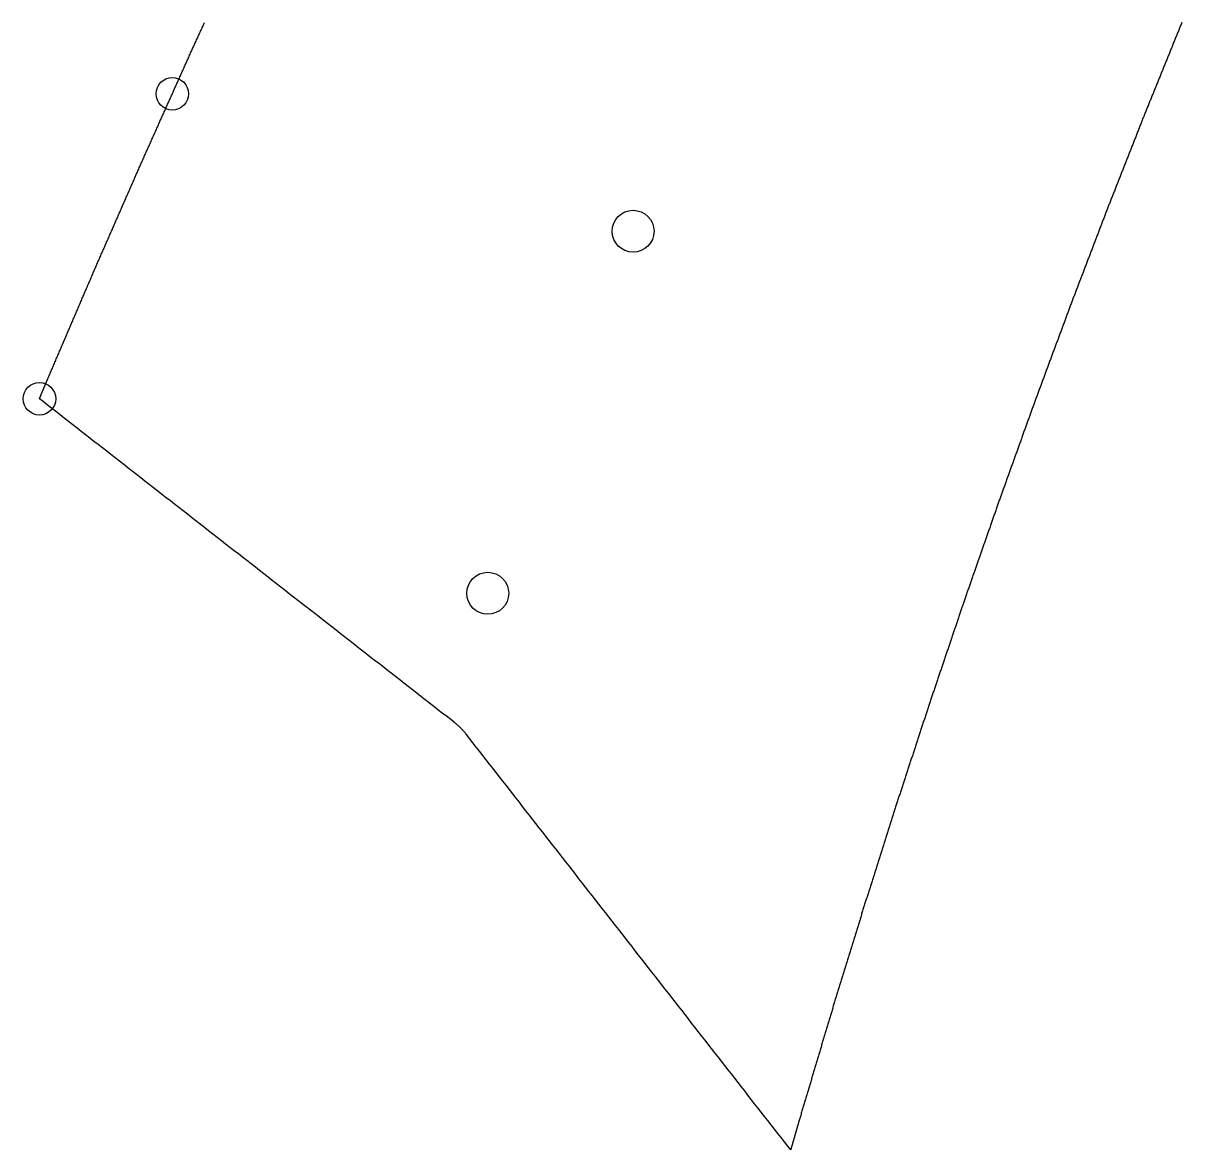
# Model space of a CAD drawing. Extents: x 1 to 322, y 1 to 270.
# Drawn here: x 47.36 to 65.17, y 1.14 to 18.47 of the extents above; entities that cross this region are included whole.
import ezdxf

# ---------------------------------------------------------------- set-up
doc = ezdxf.new("R2010")
doc.units = 0
doc.layers.get('0').update_dxf_attribs({"linetype": 'CONTINUOUS'})
doc.layers.add('DRILLING', color=3, linetype='CONTINUOUS')
doc.layers.add('RIB_INDICATION', color=1, linetype='CONTINUOUS')

msp = doc.modelspace()

# ---------------------------------------------------------------- linework, layer by layer
for points in [[(54.172, 7.52849, 0), (54.1657, 7.53652, 0), (54.1593, 7.54448, 0), (54.1528, 7.55238, 0), (54.1462, 7.56022, 0), (54.1395, 7.56799, 0), (54.1328, 7.5757, 0), (54.126, 7.58333, 0), (54.1191, 7.5909, 0), (54.1121, 7.59841, 0), (54.105, 7.60584, 0), (54.0979, 7.6132, 0), (54.0907, 7.62048, 0), (54.0834, 7.6277, 0), (54.076, 7.63483, 0), (54.0686, 7.6419, 0), (54.0611, 7.64888, 0), (54.0535, 7.65579, 0), (54.0458, 7.66261, 0), (54.0381, 7.66936, 0), (54.0304, 7.67603, 0), (54.0225, 7.68261, 0), (54.0146, 7.6891, 0), (54.0067, 7.69552, 0), (53.9967, 7.70333, 0), (53.9314, 7.75428, 0), (53.8661, 7.80523, 0), (53.8009, 7.85619, 0), (53.7356, 7.90714, 0), (53.6703, 7.95809, 0), (53.605, 8.00905, 0), (53.5397, 8.06, 0), (53.4744, 8.11095, 0), (53.4091, 8.16191, 0), (53.3438, 8.21286, 0), (53.2785, 8.26381, 0), (53.2132, 8.31477, 0), (53.1479, 8.36572, 0), (53.0826, 8.41667, 0), (53.0173, 8.46762, 0), (52.952, 8.51858, 0), (52.8868, 8.56953, 0), (52.8215, 8.62048, 0), (52.7562, 8.67144, 0), (52.6909, 8.72239, 0), (52.6256, 8.77334, 0), (52.5603, 8.8243, 0), (52.495, 8.87525, 0), (52.4297, 8.9262, 0), (52.3644, 8.97716, 0), (52.2991, 9.02811, 0), (52.2338, 9.07906, 0), (52.1685, 9.13002, 0), (52.1032, 9.18097, 0), (52.0379, 9.23192, 0), (51.9727, 9.28287, 0), (51.9074, 9.33383, 0), (51.8421, 9.38478, 0), (51.7768, 9.43573, 0), (51.7115, 9.48669, 0), (51.6462, 9.53764, 0), (51.5809, 9.58859, 0), (51.5156, 9.63955, 0), (51.4503, 9.6905, 0), (51.385, 9.74145, 0), (51.3197, 9.79241, 0), (51.2544, 9.84336, 0), (51.1891, 9.89431, 0), (51.1239, 9.94526, 0), (51.0586, 9.99622, 0), (50.9933, 10.0472, 0), (50.928, 10.0981, 0), (50.8627, 10.1491, 0), (50.7974, 10.2, 0), (50.7321, 10.251, 0), (50.6668, 10.3019, 0), (50.6015, 10.3529, 0), (50.5362, 10.4038, 0), (50.4709, 10.4548, 0), (50.4056, 10.5057, 0), (50.3403, 10.5567, 0), (50.275, 10.6077, 0), (50.2098, 10.6586, 0), (50.1445, 10.7096, 0), (50.0792, 10.7605, 0), (50.0139, 10.8115, 0), (49.9486, 10.8624, 0), (49.8833, 10.9134, 0), (49.818, 10.9643, 0), (49.7527, 11.0153, 0), (49.6874, 11.0662, 0), (49.6221, 11.1172, 0), (49.5568, 11.1681, 0), (49.4915, 11.2191, 0), (49.4262, 11.27, 0), (49.3609, 11.321, 0), (49.2957, 11.372, 0), (49.2304, 11.4229, 0), (49.1651, 11.4739, 0), (49.0998, 11.5248, 0), (49.0345, 11.5758, 0), (48.9692, 11.6267, 0), (48.9039, 11.6777, 0), (48.8386, 11.7286, 0), (48.7733, 11.7796, 0), (48.708, 11.8305, 0), (48.6427, 11.8815, 0), (48.5774, 11.9324, 0), (48.5121, 11.9834, 0), (48.4468, 12.0343, 0), (48.3816, 12.0853, 0), (48.3163, 12.1362, 0), (48.251, 12.1872, 0), (48.1857, 12.2382, 0), (48.1204, 12.2891, 0), (48.0551, 12.3401, 0), (47.9898, 12.391, 0), (47.9245, 12.442, 0), (47.8592, 12.4929, 0), (47.7939, 12.5439, 0), (47.7286, 12.5948, 0), (47.6633, 12.6458, 0), (47.6082, 12.6895, 0), (47.6096, 12.6927, 0), (47.6109, 12.696, 0), (47.6123, 12.6993, 0), (47.6137, 12.7025, 0), (47.6151, 12.7058, 0), (47.6164, 12.7091, 0), (47.6178, 12.7123, 0), (47.6192, 12.7156, 0), (47.6205, 12.7189, 0), (47.6219, 12.7221, 0), (47.6233, 12.7254, 0), (47.6246, 12.7287, 0), (47.626, 12.732, 0), (47.6274, 12.7352, 0), (47.6288, 12.7385, 0), (47.6301, 12.7418, 0), (47.6315, 12.745, 0), (47.6329, 12.7483, 0), (47.6342, 12.7516, 0), (47.6356, 12.7548, 0), (47.637, 12.7581, 0), (47.6383, 12.7614, 0), (47.6397, 12.7646, 0), (47.6411, 12.7679, 0), (47.6425, 12.7712, 0), (47.6438, 12.7744, 0), (47.6452, 12.7777, 0), (47.6466, 12.781, 0), (47.6479, 12.7842, 0), (47.6493, 12.7875, 0), (47.6507, 12.7908, 0), (47.652, 12.7941, 0), (47.6534, 12.7973, 0), (47.6548, 12.8006, 0), (47.6562, 12.8039, 0), (47.6575, 12.8071, 0), (47.6589, 12.8104, 0), (47.6603, 12.8137, 0), (47.6616, 12.8169, 0), (47.663, 12.8202, 0), (47.6644, 12.8235, 0), (47.6657, 12.8267, 0), (47.6671, 12.83, 0), (47.6685, 12.8333, 0), (47.6698, 12.8365, 0), (47.6712, 12.8398, 0), (47.6726, 12.8431, 0), (47.674, 12.8463, 0), (47.6753, 12.8496, 0), (47.6767, 12.8529, 0), (47.6781, 12.8562, 0), (47.6794, 12.8594, 0), (47.6808, 12.8627, 0), (47.6822, 12.866, 0), (47.6835, 12.8692, 0), (47.6849, 12.8725, 0), (47.6863, 12.8758, 0), (47.6877, 12.879, 0), (47.689, 12.8823, 0), (47.6904, 12.8856, 0), (47.6918, 12.8888, 0), (47.6931, 12.8921, 0), (47.6945, 12.8954, 0), (47.6959, 12.8986, 0), (47.6972, 12.9019, 0), (47.6986, 12.9052, 0), (47.7, 12.9085, 0), (47.7014, 12.9117, 0), (47.7027, 12.915, 0), (47.7041, 12.9183, 0), (47.7055, 12.9215, 0), (47.7068, 12.9248, 0), (47.7082, 12.9281, 0), (47.7096, 12.9313, 0), (47.7109, 12.9346, 0), (47.7123, 12.9379, 0), (47.7137, 12.9411, 0), (47.7151, 12.9444, 0), (47.7164, 12.9477, 0), (47.7178, 12.9509, 0), (47.7192, 12.9542, 0), (47.7205, 12.9575, 0), (47.7219, 12.9607, 0), (47.7233, 12.964, 0), (47.7246, 12.9673, 0), (47.726, 12.9706, 0), (47.7274, 12.9738, 0), (47.7288, 12.9771, 0), (47.7301, 12.9804, 0), (47.7315, 12.9836, 0), (47.7329, 12.9869, 0), (47.7342, 12.9902, 0), (47.7356, 12.9934, 0), (47.737, 12.9967, 0), (47.7383, 13, 0), (47.7397, 13.0032, 0), (47.7411, 13.0065, 0), (47.7441, 13.0135, 0), (47.7513, 13.0304, 0), (47.7586, 13.0474, 0), (47.7658, 13.0643, 0), (47.7731, 13.0813, 0), (47.7804, 13.0982, 0), (47.7876, 13.1152, 0), (47.7949, 13.1322, 0), (47.8022, 13.1491, 0), (47.8094, 13.1661, 0), (47.8167, 13.183, 0), (47.824, 13.2, 0), (47.8312, 13.2169, 0), (47.8385, 13.2339, 0), (47.8458, 13.2508, 0), (47.853, 13.2678, 0), (47.8603, 13.2847, 0), (47.8676, 13.3017, 0), (47.8748, 13.3186, 0), (47.8821, 13.3356, 0), (47.8894, 13.3525, 0), (47.8966, 13.3695, 0), (47.9039, 13.3864, 0), (47.9112, 13.4034, 0), (47.9184, 13.4203, 0), (47.9257, 13.4373, 0), (47.933, 13.4542, 0), (47.9402, 13.4712, 0), (47.9475, 13.4881, 0), (47.9547, 13.5051, 0), (47.962, 13.522, 0), (47.9693, 13.539, 0), (47.9765, 13.5559, 0), (47.9838, 13.5729, 0), (47.9911, 13.5898, 0), (47.9983, 13.6068, 0), (48.0056, 13.6237, 0), (48.0129, 13.6407, 0), (48.0201, 13.6577, 0), (48.0274, 13.6746, 0), (48.0347, 13.6916, 0), (48.0419, 13.7085, 0), (48.0492, 13.7255, 0), (48.0565, 13.7424, 0), (48.0637, 13.7594, 0), (48.071, 13.7763, 0), (48.0783, 13.7933, 0), (48.0855, 13.8102, 0), (48.0928, 13.8272, 0), (48.1001, 13.8441, 0), (48.1073, 13.8611, 0), (48.1146, 13.878, 0), (48.1219, 13.895, 0), (48.1291, 13.9119, 0), (48.1364, 13.9289, 0), (48.1436, 13.9458, 0), (48.1509, 13.9628, 0), (48.1582, 13.9797, 0), (48.1654, 13.9967, 0), (48.1727, 14.0136, 0), (48.18, 14.0306, 0), (48.1872, 14.0475, 0), (48.1945, 14.0645, 0), (48.2018, 14.0814, 0), (48.209, 14.0984, 0), (48.2163, 14.1153, 0), (48.2236, 14.1323, 0), (48.2308, 14.1492, 0), (48.2381, 14.1662, 0), (48.2454, 14.1831, 0), (48.2526, 14.2001, 0), (48.2599, 14.2171, 0), (48.2672, 14.234, 0), (48.2744, 14.251, 0), (48.2817, 14.2679, 0), (48.289, 14.2849, 0), (48.2962, 14.3018, 0), (48.3035, 14.3188, 0), (48.3108, 14.3357, 0), (48.318, 14.3527, 0), (48.3253, 14.3696, 0), (48.3325, 14.3866, 0), (48.3398, 14.4035, 0), (48.3471, 14.4205, 0), (48.3543, 14.4374, 0), (48.3616, 14.4544, 0), (48.3689, 14.4713, 0), (48.3761, 14.4883, 0), (48.3834, 14.5052, 0), (48.3907, 14.5222, 0), (48.3979, 14.5391, 0), (48.4052, 14.5561, 0), (48.4125, 14.573, 0), (48.4197, 14.59, 0), (48.427, 14.6069, 0), (48.4343, 14.6239, 0), (48.4415, 14.6408, 0), (48.4488, 14.6578, 0), (48.4561, 14.6747, 0), (48.4635, 14.6916, 0), (48.4709, 14.7085, 0), (48.4783, 14.7253, 0), (48.4857, 14.7422, 0), (48.4931, 14.7591, 0), (48.5005, 14.7759, 0), (48.5079, 14.7928, 0), (48.5153, 14.8097, 0), (48.5226, 14.8266, 0), (48.53, 14.8434, 0), (48.5374, 14.8603, 0), (48.5448, 14.8772, 0), (48.5522, 14.8941, 0), (48.5596, 14.9109, 0), (48.567, 14.9278, 0), (48.5744, 14.9447, 0), (48.5818, 14.9615, 0), (48.5892, 14.9784, 0), (48.5966, 14.9953, 0), (48.604, 15.0122, 0), (48.6114, 15.029, 0), (48.6188, 15.0459, 0), (48.6261, 15.0628, 0), (48.6335, 15.0797, 0), (48.6409, 15.0965, 0), (48.6483, 15.1134, 0), (48.6557, 15.1303, 0), (48.6631, 15.1471, 0), (48.6705, 15.164, 0), (48.6779, 15.1809, 0), (48.6853, 15.1978, 0), (48.6927, 15.2146, 0), (48.7001, 15.2315, 0), (48.7075, 15.2484, 0), (48.7149, 15.2652, 0), (48.7223, 15.2821, 0), (48.7297, 15.299, 0), (48.737, 15.3159, 0), (48.7444, 15.3327, 0), (48.7518, 15.3496, 0), (48.7592, 15.3665, 0), (48.7666, 15.3834, 0), (48.774, 15.4002, 0), (48.7814, 15.4171, 0), (48.7888, 15.434, 0), (48.7962, 15.4508, 0), (48.8036, 15.4677, 0), (48.811, 15.4846, 0), (48.8184, 15.5015, 0), (48.8258, 15.5183, 0), (48.8332, 15.5352, 0), (48.8405, 15.5521, 0), (48.8479, 15.569, 0), (48.8553, 15.5858, 0), (48.8627, 15.6027, 0), (48.8701, 15.6196, 0), (48.8775, 15.6364, 0), (48.8849, 15.6533, 0), (48.8923, 15.6702, 0), (48.8997, 15.6871, 0), (48.9071, 15.7039, 0), (48.9145, 15.7208, 0), (48.9219, 15.7377, 0), (48.9293, 15.7546, 0), (48.9367, 15.7714, 0), (48.944, 15.7883, 0), (48.9514, 15.8052, 0), (48.9588, 15.822, 0), (48.9662, 15.8389, 0), (48.9736, 15.8558, 0), (48.981, 15.8727, 0), (48.9884, 15.8895, 0), (48.9958, 15.9064, 0), (49.0032, 15.9233, 0), (49.0106, 15.9401, 0), (49.018, 15.957, 0), (49.0254, 15.9739, 0), (49.0328, 15.9908, 0), (49.0402, 16.0076, 0), (49.0476, 16.0245, 0), (49.0549, 16.0414, 0), (49.0623, 16.0583, 0), (49.0697, 16.0751, 0), (49.0771, 16.092, 0), (49.0845, 16.1089, 0), (49.0919, 16.1257, 0), (49.0993, 16.1426, 0), (49.1067, 16.1595, 0), (49.1141, 16.1764, 0), (49.1215, 16.1932, 0), (49.1289, 16.2101, 0), (49.1363, 16.227, 0), (49.1437, 16.2439, 0), (49.1511, 16.2607, 0), (49.1584, 16.2776, 0), (49.1658, 16.2945, 0), (49.1732, 16.3113, 0), (49.1807, 16.3282, 0), (49.1882, 16.345, 0), (49.1957, 16.3618, 0), (49.2033, 16.3786, 0), (49.2108, 16.3953, 0), (49.2183, 16.4121, 0), (49.2258, 16.4289, 0), (49.2333, 16.4457, 0), (49.2409, 16.4625, 0), (49.2484, 16.4793, 0), (49.2559, 16.4961, 0), (49.2634, 16.5129, 0), (49.2709, 16.5297, 0), (49.2785, 16.5465, 0), (49.286, 16.5633, 0), (49.2935, 16.5801, 0), (49.301, 16.5969, 0), (49.3085, 16.6137, 0), (49.3161, 16.6305, 0), (49.3236, 16.6473, 0), (49.3311, 16.664, 0), (49.3386, 16.6808, 0), (49.3462, 16.6976, 0), (49.3537, 16.7144, 0), (49.3612, 16.7312, 0), (49.3687, 16.748, 0), (49.3762, 16.7648, 0), (49.3838, 16.7816, 0), (49.3913, 16.7984, 0), (49.3988, 16.8152, 0), (49.4063, 16.832, 0), (49.4138, 16.8488, 0), (49.4214, 16.8656, 0), (49.4289, 16.8824, 0), (49.4364, 16.8992, 0), (49.4439, 16.9159, 0), (49.4514, 16.9327, 0), (49.459, 16.9495, 0), (49.4665, 16.9663, 0), (49.474, 16.9831, 0), (49.4815, 16.9999, 0), (49.489, 17.0167, 0), (49.4966, 17.0335, 0), (49.5041, 17.0503, 0), (49.5116, 17.0671, 0), (49.5191, 17.0839, 0), (49.5267, 17.1007, 0), (49.5342, 17.1175, 0), (49.5417, 17.1343, 0), (49.5492, 17.1511, 0), (49.5567, 17.1678, 0), (49.5643, 17.1846, 0), (49.5718, 17.2014, 0), (49.5793, 17.2182, 0), (49.5868, 17.235, 0), (49.5943, 17.2518, 0), (49.6019, 17.2686, 0), (49.6094, 17.2854, 0), (49.6169, 17.3022, 0), (49.6244, 17.319, 0), (49.6319, 17.3358, 0), (49.6395, 17.3526, 0), (49.647, 17.3694, 0), (49.6545, 17.3862, 0), (49.662, 17.403, 0), (49.6695, 17.4197, 0), (49.6771, 17.4365, 0), (49.6846, 17.4533, 0), (49.6921, 17.4701, 0), (49.6996, 17.4869, 0), (49.7071, 17.5037, 0), (49.7147, 17.5205, 0), (49.7222, 17.5373, 0), (49.7297, 17.5541, 0), (49.7372, 17.5709, 0), (49.7448, 17.5877, 0), (49.7523, 17.6045, 0), (49.7598, 17.6213, 0), (49.7673, 17.6381, 0), (49.7748, 17.6549, 0), (49.7824, 17.6717, 0), (49.7899, 17.6884, 0), (49.7974, 17.7052, 0), (49.8049, 17.722, 0), (49.8124, 17.7388, 0), (49.82, 17.7556, 0), (49.8275, 17.7724, 0), (49.835, 17.7892, 0), (49.8425, 17.806, 0), (49.85, 17.8228, 0), (49.8576, 17.8396, 0), (49.8651, 17.8564, 0), (49.8726, 17.8732, 0), (49.8801, 17.89, 0), (49.8876, 17.9068, 0), (49.8952, 17.9236, 0), (49.9027, 17.9403, 0), (49.9102, 17.9571, 0), (49.9178, 17.9739, 0), (49.9255, 17.9906, 0), (49.9331, 18.0073, 0), (49.9408, 18.024, 0), (49.9484, 18.0407, 0), (49.9561, 18.0575, 0), (49.9637, 18.0742, 0), (49.9714, 18.0909, 0), (49.979, 18.1076, 0), (49.9866, 18.1243, 0), (49.9943, 18.141, 0), (50.0019, 18.1577, 0), (50.0096, 18.1745, 0), (50.0172, 18.1912, 0), (50.0249, 18.2079, 0), (50.0325, 18.2246, 0), (50.0402, 18.2413, 0), (50.0478, 18.258, 0), (50.0555, 18.2747, 0), (50.0631, 18.2915, 0), (50.0708, 18.3082, 0), (50.0784, 18.3249, 0), (50.0861, 18.3416, 0), (50.0937, 18.3583, 0), (50.1014, 18.375, 0), (50.109, 18.3917, 0), (50.1167, 18.4085, 0), (50.1243, 18.4252, 0), (50.132, 18.4419, 0), (50.1396, 18.4586, 0), (50.1473, 18.4753, 0)], [(65.1739, 18.4766, 0), (65.168, 18.4619, 0), (65.162, 18.4472, 0), (65.156, 18.4324, 0), (65.15, 18.4177, 0), (65.1441, 18.403, 0), (65.1381, 18.3883, 0), (65.1321, 18.3735, 0), (65.1261, 18.3588, 0), (65.1202, 18.3441, 0), (65.1142, 18.3293, 0), (65.1082, 18.3146, 0), (65.1022, 18.2999, 0), (65.0963, 18.2851, 0), (65.0903, 18.2704, 0), (65.0843, 18.2557, 0), (65.0783, 18.2409, 0), (65.0724, 18.2262, 0), (65.0664, 18.2115, 0), (65.0604, 18.1968, 0), (65.0544, 18.182, 0), (65.0484, 18.1673, 0), (65.0425, 18.1526, 0), (65.0365, 18.1378, 0), (65.0305, 18.1231, 0), (65.0245, 18.1084, 0), (65.0186, 18.0936, 0), (65.0126, 18.0789, 0), (65.0066, 18.0642, 0), (65.0006, 18.0495, 0), (64.9947, 18.0347, 0), (64.9887, 18.02, 0), (64.9827, 18.0053, 0), (64.9767, 17.9905, 0), (64.9708, 17.9758, 0), (64.9648, 17.9611, 0), (64.9588, 17.9463, 0), (64.9528, 17.9316, 0), (64.9469, 17.9169, 0), (64.9409, 17.9022, 0), (64.9349, 17.8874, 0), (64.9289, 17.8727, 0), (64.923, 17.858, 0), (64.917, 17.8432, 0), (64.911, 17.8285, 0), (64.905, 17.8138, 0), (64.8991, 17.799, 0), (64.8931, 17.7843, 0), (64.8871, 17.7696, 0), (64.8811, 17.7549, 0), (64.8752, 17.7401, 0), (64.8692, 17.7254, 0), (64.8632, 17.7107, 0), (64.8572, 17.6959, 0), (64.8513, 17.6812, 0), (64.8453, 17.6665, 0), (64.8393, 17.6517, 0), (64.8333, 17.637, 0), (64.8274, 17.6223, 0), (64.8214, 17.6076, 0), (64.8154, 17.5928, 0), (64.8094, 17.5781, 0), (64.8034, 17.5634, 0), (64.7975, 17.5486, 0), (64.7915, 17.5339, 0), (64.7855, 17.5192, 0), (64.7795, 17.5044, 0), (64.7736, 17.4897, 0), (64.7676, 17.475, 0), (64.7616, 17.4603, 0), (64.7556, 17.4455, 0), (64.7497, 17.4308, 0), (64.7437, 17.4161, 0), (64.7377, 17.4013, 0), (64.7317, 17.3866, 0), (64.7258, 17.3719, 0), (64.7198, 17.3571, 0), (64.7138, 17.3424, 0), (64.7078, 17.3277, 0), (64.7019, 17.313, 0), (64.6959, 17.2982, 0), (64.6899, 17.2835, 0), (64.6839, 17.2688, 0), (64.678, 17.254, 0), (64.672, 17.2393, 0), (64.666, 17.2246, 0), (64.66, 17.2098, 0), (64.6541, 17.1951, 0), (64.6481, 17.1804, 0), (64.6421, 17.1656, 0), (64.6361, 17.1509, 0), (64.6302, 17.1362, 0), (64.6242, 17.1215, 0), (64.6182, 17.1067, 0), (64.6122, 17.092, 0), (64.6063, 17.0773, 0), (64.6003, 17.0624, 0), (64.5945, 17.0475, 0), (64.5886, 17.0326, 0), (64.5827, 17.0177, 0), (64.5768, 17.0027, 0), (64.571, 16.9878, 0), (64.5651, 16.9729, 0), (64.5592, 16.958, 0), (64.5533, 16.943, 0), (64.5475, 16.9281, 0), (64.5416, 16.9132, 0), (64.5357, 16.8983, 0), (64.5298, 16.8834, 0), (64.5239, 16.8684, 0), (64.5181, 16.8535, 0), (64.5122, 16.8386, 0), (64.5063, 16.8237, 0), (64.5004, 16.8087, 0), (64.4946, 16.7938, 0), (64.4887, 16.7789, 0), (64.4828, 16.764, 0), (64.4769, 16.7491, 0), (64.4711, 16.7341, 0), (64.4652, 16.7192, 0), (64.4593, 16.7043, 0), (64.4534, 16.6894, 0), (64.4476, 16.6744, 0), (64.4417, 16.6595, 0), (64.4358, 16.6446, 0), (64.4299, 16.6297, 0), (64.4241, 16.6147, 0), (64.4182, 16.5998, 0), (64.4123, 16.5849, 0), (64.4064, 16.57, 0), (64.4006, 16.5551, 0), (64.3947, 16.5401, 0), (64.3888, 16.5252, 0), (64.3829, 16.5103, 0), (64.3771, 16.4954, 0), (64.3712, 16.4804, 0), (64.3653, 16.4655, 0), (64.3594, 16.4506, 0), (64.3536, 16.4357, 0), (64.3477, 16.4208, 0), (64.3418, 16.4058, 0), (64.3359, 16.3909, 0), (64.3301, 16.376, 0), (64.3242, 16.3611, 0), (64.3183, 16.3461, 0), (64.3124, 16.3312, 0), (64.3065, 16.3163, 0), (64.3007, 16.3014, 0), (64.2948, 16.2864, 0), (64.2889, 16.2715, 0), (64.283, 16.2566, 0), (64.2772, 16.2417, 0), (64.2713, 16.2268, 0), (64.2654, 16.2118, 0), (64.2595, 16.1969, 0), (64.2537, 16.182, 0), (64.2478, 16.1671, 0), (64.2419, 16.1521, 0), (64.236, 16.1372, 0), (64.2302, 16.1223, 0), (64.2243, 16.1074, 0), (64.2184, 16.0925, 0), (64.2125, 16.0775, 0), (64.2067, 16.0626, 0), (64.2008, 16.0477, 0), (64.1949, 16.0328, 0), (64.189, 16.0178, 0), (64.1832, 16.0029, 0), (64.1773, 15.988, 0), (64.1714, 15.9731, 0), (64.1655, 15.9581, 0), (64.1597, 15.9432, 0), (64.1538, 15.9283, 0), (64.1479, 15.9134, 0), (64.142, 15.8985, 0), (64.1362, 15.8835, 0), (64.1303, 15.8686, 0), (64.1244, 15.8537, 0), (64.1185, 15.8388, 0), (64.1126, 15.8238, 0), (64.1068, 15.8089, 0), (64.1009, 15.794, 0), (64.095, 15.7791, 0), (64.0891, 15.7642, 0), (64.0833, 15.7492, 0), (64.0774, 15.7343, 0), (64.0715, 15.7194, 0), (64.0656, 15.7045, 0), (64.0598, 15.6895, 0), (64.0539, 15.6746, 0), (64.048, 15.6597, 0), (64.0421, 15.6448, 0), (64.0363, 15.6298, 0), (64.0304, 15.6149, 0), (64.0246, 15.5999, 0), (64.0188, 15.5848, 0), (64.013, 15.5696, 0), (64.0073, 15.5545, 0), (64.0015, 15.5394, 0), (63.9957, 15.5243, 0), (63.9899, 15.5092, 0), (63.9842, 15.4941, 0), (63.9784, 15.4789, 0), (63.9726, 15.4638, 0), (63.9668, 15.4487, 0), (63.9611, 15.4336, 0), (63.9553, 15.4185, 0), (63.9495, 15.4034, 0), (63.9437, 15.3883, 0), (63.938, 15.3731, 0), (63.9322, 15.358, 0), (63.9264, 15.3429, 0), (63.9206, 15.3278, 0), (63.9148, 15.3127, 0), (63.9091, 15.2976, 0), (63.9033, 15.2824, 0), (63.8975, 15.2673, 0), (63.8917, 15.2522, 0), (63.886, 15.2371, 0), (63.8802, 15.222, 0), (63.8744, 15.2069, 0), (63.8686, 15.1918, 0), (63.8629, 15.1766, 0), (63.8571, 15.1615, 0), (63.8513, 15.1464, 0), (63.8455, 15.1313, 0), (63.8398, 15.1162, 0), (63.834, 15.1011, 0), (63.8282, 15.0859, 0), (63.8224, 15.0708, 0), (63.8167, 15.0557, 0), (63.8109, 15.0406, 0), (63.8051, 15.0255, 0), (63.7993, 15.0104, 0), (63.7936, 14.9953, 0), (63.7878, 14.9801, 0), (63.782, 14.965, 0), (63.7762, 14.9499, 0), (63.7705, 14.9348, 0), (63.7647, 14.9197, 0), (63.7589, 14.9046, 0), (63.7531, 14.8894, 0), (63.7474, 14.8743, 0), (63.7416, 14.8592, 0), (63.7358, 14.8441, 0), (63.73, 14.829, 0), (63.7243, 14.8139, 0), (63.7185, 14.7988, 0), (63.7127, 14.7836, 0), (63.7069, 14.7685, 0), (63.7012, 14.7534, 0), (63.6954, 14.7383, 0), (63.6896, 14.7232, 0), (63.6838, 14.7081, 0), (63.6781, 14.6929, 0), (63.6723, 14.6778, 0), (63.6665, 14.6627, 0), (63.6607, 14.6476, 0), (63.655, 14.6325, 0), (63.6492, 14.6174, 0), (63.6434, 14.6023, 0), (63.6376, 14.5871, 0), (63.6318, 14.572, 0), (63.6261, 14.5569, 0), (63.6203, 14.5418, 0), (63.6145, 14.5267, 0), (63.6087, 14.5116, 0), (63.603, 14.4964, 0), (63.5972, 14.4813, 0), (63.5914, 14.4662, 0), (63.5856, 14.4511, 0), (63.5799, 14.436, 0), (63.5741, 14.4209, 0), (63.5683, 14.4058, 0), (63.5625, 14.3906, 0), (63.5568, 14.3755, 0), (63.551, 14.3604, 0), (63.5452, 14.3453, 0), (63.5394, 14.3302, 0), (63.5337, 14.3151, 0), (63.5279, 14.2999, 0), (63.5221, 14.2848, 0), (63.5163, 14.2697, 0), (63.5106, 14.2546, 0), (63.5048, 14.2395, 0), (63.499, 14.2244, 0), (63.4932, 14.2093, 0), (63.4875, 14.1941, 0), (63.4817, 14.179, 0), (63.4759, 14.1639, 0), (63.4701, 14.1488, 0), (63.4644, 14.1337, 0), (63.4587, 14.1184, 0), (63.453, 14.1031, 0), (63.4473, 14.0878, 0), (63.4416, 14.0725, 0), (63.436, 14.0572, 0), (63.4303, 14.0419, 0), (63.4246, 14.0266, 0), (63.4189, 14.0112, 0), (63.4133, 13.9959, 0), (63.4076, 13.9806, 0), (63.4019, 13.9653, 0), (63.3962, 13.95, 0), (63.3906, 13.9347, 0), (63.3849, 13.9194, 0), (63.3792, 13.9041, 0), (63.3735, 13.8888, 0), (63.3679, 13.8735, 0), (63.3622, 13.8582, 0), (63.3565, 13.8429, 0), (63.3508, 13.8275, 0), (63.3452, 13.8122, 0), (63.3395, 13.7969, 0), (63.3338, 13.7816, 0), (63.3281, 13.7663, 0), (63.3225, 13.751, 0), (63.3168, 13.7357, 0), (63.3111, 13.7204, 0), (63.3054, 13.7051, 0), (63.2998, 13.6898, 0), (63.2941, 13.6745, 0), (63.2884, 13.6592, 0), (63.2827, 13.6439, 0), (63.2771, 13.6285, 0), (63.2714, 13.6132, 0), (63.2657, 13.5979, 0), (63.26, 13.5826, 0), (63.2544, 13.5673, 0), (63.2487, 13.552, 0), (63.243, 13.5367, 0), (63.2373, 13.5214, 0), (63.2317, 13.5061, 0), (63.226, 13.4908, 0), (63.2203, 13.4755, 0), (63.2146, 13.4602, 0), (63.209, 13.4448, 0), (63.2033, 13.4295, 0), (63.1976, 13.4142, 0), (63.1919, 13.3989, 0), (63.1863, 13.3836, 0), (63.1806, 13.3683, 0), (63.1749, 13.353, 0), (63.1692, 13.3377, 0), (63.1636, 13.3224, 0), (63.1579, 13.3071, 0), (63.1522, 13.2918, 0), (63.1465, 13.2765, 0), (63.1409, 13.2611, 0), (63.1352, 13.2458, 0), (63.1295, 13.2305, 0), (63.1238, 13.2152, 0), (63.1182, 13.1999, 0), (63.1125, 13.1846, 0), (63.1068, 13.1693, 0), (63.1011, 13.154, 0), (63.0955, 13.1387, 0), (63.0898, 13.1234, 0), (63.0841, 13.1081, 0), (63.0784, 13.0928, 0), (63.0728, 13.0775, 0), (63.0671, 13.0621, 0), (63.0614, 13.0468, 0), (63.0557, 13.0315, 0), (63.0501, 13.0162, 0), (63.0444, 13.0009, 0), (63.0387, 12.9856, 0), (63.033, 12.9703, 0), (63.0274, 12.955, 0), (63.0217, 12.9397, 0), (63.016, 12.9244, 0), (63.0103, 12.9091, 0), (63.0047, 12.8938, 0), (62.999, 12.8784, 0), (62.9933, 12.8631, 0), (62.9876, 12.8478, 0), (62.982, 12.8325, 0), (62.9763, 12.8172, 0), (62.9706, 12.8019, 0), (62.9649, 12.7866, 0), (62.9593, 12.7713, 0), (62.9536, 12.756, 0), (62.9479, 12.7407, 0), (62.9422, 12.7254, 0), (62.9366, 12.7101, 0), (62.9309, 12.6947, 0), (62.9252, 12.6794, 0), (62.9195, 12.6641, 0), (62.9139, 12.6488, 0), (62.9082, 12.6335, 0), (62.9026, 12.618, 0), (62.897, 12.6025, 0), (62.8915, 12.587, 0), (62.8859, 12.5715, 0), (62.8803, 12.556, 0), (62.8747, 12.5405, 0), (62.8692, 12.525, 0), (62.8636, 12.5095, 0), (62.858, 12.494, 0), (62.8524, 12.4785, 0), (62.8469, 12.463, 0), (62.8413, 12.4475, 0), (62.8357, 12.432, 0), (62.8301, 12.4165, 0), (62.8246, 12.401, 0), (62.819, 12.3855, 0), (62.8134, 12.37, 0), (62.8078, 12.3545, 0), (62.8023, 12.339, 0), (62.7967, 12.3235, 0), (62.7911, 12.308, 0), (62.7855, 12.2925, 0), (62.78, 12.277, 0), (62.7744, 12.2615, 0), (62.7688, 12.246, 0), (62.7633, 12.2305, 0), (62.7577, 12.215, 0), (62.7521, 12.1995, 0), (62.7465, 12.184, 0), (62.741, 12.1685, 0), (62.7354, 12.153, 0), (62.7298, 12.1375, 0), (62.7242, 12.122, 0), (62.7187, 12.1065, 0), (62.7131, 12.091, 0), (62.7075, 12.0755, 0), (62.7019, 12.06, 0), (62.6964, 12.0445, 0), (62.6908, 12.029, 0), (62.6852, 12.0135, 0), (62.6796, 11.998, 0), (62.6741, 11.9825, 0), (62.6685, 11.967, 0), (62.6629, 11.9515, 0), (62.6573, 11.936, 0), (62.6518, 11.9205, 0), (62.6462, 11.905, 0), (62.6406, 11.8895, 0), (62.635, 11.874, 0), (62.6295, 11.8585, 0), (62.6239, 11.843, 0), (62.6183, 11.8275, 0), (62.6127, 11.812, 0), (62.6072, 11.7965, 0), (62.6016, 11.781, 0), (62.596, 11.7655, 0), (62.5904, 11.75, 0), (62.5849, 11.7345, 0), (62.5793, 11.719, 0), (62.5737, 11.7035, 0), (62.5682, 11.688, 0), (62.5626, 11.6725, 0), (62.557, 11.657, 0), (62.5514, 11.6415, 0), (62.5459, 11.626, 0), (62.5403, 11.6105, 0), (62.5347, 11.595, 0), (62.5291, 11.5795, 0), (62.5236, 11.564, 0), (62.518, 11.5485, 0), (62.5124, 11.533, 0), (62.5068, 11.5175, 0), (62.5013, 11.502, 0), (62.4957, 11.4865, 0), (62.4901, 11.471, 0), (62.4845, 11.4555, 0), (62.479, 11.44, 0), (62.4734, 11.4245, 0), (62.4678, 11.409, 0), (62.4622, 11.3935, 0), (62.4567, 11.378, 0), (62.4511, 11.3625, 0), (62.4455, 11.347, 0), (62.4399, 11.3315, 0), (62.4344, 11.316, 0), (62.4288, 11.3005, 0), (62.4232, 11.285, 0), (62.4176, 11.2694, 0), (62.4121, 11.2539, 0), (62.4065, 11.2384, 0), (62.4009, 11.2229, 0), (62.3954, 11.2074, 0), (62.3898, 11.1919, 0), (62.3842, 11.1764, 0), (62.3786, 11.1609, 0), (62.3731, 11.1454, 0), (62.3675, 11.1299, 0), (62.3619, 11.1144, 0), (62.3564, 11.0987, 0), (62.351, 11.083, 0), (62.3455, 11.0674, 0), (62.34, 11.0517, 0), (62.3345, 11.036, 0), (62.3291, 11.0203, 0), (62.3236, 11.0046, 0), (62.3181, 10.9889, 0), (62.3127, 10.9732, 0), (62.3072, 10.9575, 0), (62.3017, 10.9418, 0), (62.2962, 10.9261, 0), (62.2908, 10.9104, 0), (62.2853, 10.8947, 0), (62.2798, 10.879, 0), (62.2743, 10.8633, 0), (62.2689, 10.8476, 0), (62.2634, 10.8319, 0), (62.2579, 10.8163, 0), (62.2524, 10.8006, 0), (62.247, 10.7849, 0), (62.2415, 10.7692, 0), (62.236, 10.7535, 0), (62.2306, 10.7378, 0), (62.2251, 10.7221, 0), (62.2196, 10.7064, 0), (62.2141, 10.6907, 0), (62.2087, 10.675, 0), (62.2032, 10.6593, 0), (62.1977, 10.6436, 0), (62.1922, 10.6279, 0), (62.1868, 10.6122, 0), (62.1813, 10.5965, 0), (62.1758, 10.5808, 0), (62.1703, 10.5652, 0), (62.1649, 10.5495, 0), (62.1594, 10.5338, 0), (62.1539, 10.5181, 0), (62.1485, 10.5024, 0), (62.143, 10.4867, 0), (62.1375, 10.471, 0), (62.132, 10.4553, 0), (62.1266, 10.4396, 0), (62.1211, 10.4239, 0), (62.1156, 10.4082, 0), (62.1101, 10.3925, 0), (62.1047, 10.3768, 0), (62.0992, 10.3611, 0), (62.0937, 10.3454, 0), (62.0883, 10.3297, 0), (62.0828, 10.3141, 0), (62.0773, 10.2984, 0), (62.0718, 10.2827, 0), (62.0664, 10.267, 0), (62.0609, 10.2513, 0), (62.0554, 10.2356, 0), (62.0499, 10.2199, 0), (62.0445, 10.2042, 0), (62.039, 10.1885, 0), (62.0335, 10.1728, 0), (62.028, 10.1571, 0), (62.0226, 10.1414, 0), (62.0171, 10.1257, 0), (62.0116, 10.11, 0), (62.0062, 10.0943, 0), (62.0007, 10.0786, 0), (61.9952, 10.063, 0), (61.9897, 10.0473, 0), (61.9843, 10.0316, 0), (61.9788, 10.0159, 0), (61.9733, 10.0002, 0), (61.9678, 9.98448, 0), (61.9624, 9.96879, 0), (61.9569, 9.9531, 0), (61.9514, 9.9374, 0), (61.9459, 9.92171, 0), (61.9405, 9.90602, 0), (61.935, 9.89032, 0), (61.9295, 9.87463, 0), (61.9241, 9.85893, 0), (61.9186, 9.84324, 0), (61.9131, 9.82755, 0), (61.9076, 9.81185, 0), (61.9022, 9.79616, 0), (61.8967, 9.78047, 0), (61.8912, 9.76477, 0), (61.8857, 9.74908, 0), (61.8803, 9.73339, 0), (61.8748, 9.71769, 0), (61.8693, 9.702, 0), (61.8639, 9.6863, 0), (61.8584, 9.67061, 0), (61.8529, 9.65492, 0), (61.8474, 9.63922, 0), (61.842, 9.62353, 0), (61.8365, 9.60784, 0), (61.831, 9.59214, 0), (61.8256, 9.57642, 0), (61.8202, 9.56053, 0), (61.8148, 9.54464, 0), (61.8094, 9.52876, 0), (61.8041, 9.51287, 0), (61.7987, 9.49698, 0), (61.7933, 9.4811, 0), (61.788, 9.46521, 0), (61.7826, 9.44932, 0), (61.7772, 9.43344, 0), (61.7718, 9.41755, 0), (61.7665, 9.40166, 0), (61.7611, 9.38578, 0), (61.7557, 9.36989, 0), (61.7504, 9.354, 0), (61.745, 9.33812, 0), (61.7396, 9.32223, 0), (61.7342, 9.30635, 0), (61.7289, 9.29046, 0), (61.7235, 9.27457, 0), (61.7181, 9.25869, 0), (61.7127, 9.2428, 0), (61.7074, 9.22691, 0), (61.702, 9.21103, 0), (61.6966, 9.19514, 0), (61.6913, 9.17925, 0), (61.6859, 9.16337, 0), (61.6805, 9.14748, 0), (61.6751, 9.13159, 0), (61.6698, 9.11571, 0), (61.6644, 9.09982, 0), (61.659, 9.08393, 0), (61.6537, 9.06805, 0), (61.6483, 9.05216, 0), (61.6429, 9.03627, 0), (61.6375, 9.02039, 0), (61.6322, 9.0045, 0), (61.6268, 8.98861, 0), (61.6214, 8.97273, 0), (61.6161, 8.95684, 0), (61.6107, 8.94095, 0), (61.6053, 8.92507, 0), (61.5999, 8.90918, 0), (61.5946, 8.89329, 0), (61.5892, 8.87741, 0), (61.5838, 8.86152, 0), (61.5785, 8.84564, 0), (61.5731, 8.82975, 0), (61.5677, 8.81386, 0), (61.5623, 8.79798, 0), (61.557, 8.78209, 0), (61.5516, 8.7662, 0), (61.5462, 8.75032, 0), (61.5409, 8.73443, 0), (61.5355, 8.71854, 0), (61.5301, 8.70266, 0), (61.5247, 8.68677, 0), (61.5194, 8.67088, 0), (61.514, 8.655, 0), (61.5086, 8.63911, 0), (61.5032, 8.62322, 0), (61.4979, 8.60734, 0), (61.4925, 8.59145, 0), (61.4871, 8.57556, 0), (61.4818, 8.55968, 0), (61.4764, 8.54379, 0), (61.471, 8.5279, 0), (61.4656, 8.51202, 0), (61.4603, 8.49613, 0), (61.4549, 8.48024, 0), (61.4495, 8.46436, 0), (61.4442, 8.44847, 0), (61.4388, 8.43259, 0), (61.4334, 8.4167, 0), (61.428, 8.40081, 0), (61.4227, 8.38493, 0), (61.4173, 8.36904, 0), (61.4119, 8.35315, 0), (61.4066, 8.33727, 0), (61.4012, 8.32138, 0), (61.3958, 8.30549, 0), (61.3904, 8.28961, 0), (61.3851, 8.27372, 0), (61.3797, 8.25783, 0), (61.3743, 8.24195, 0), (61.369, 8.22606, 0), (61.3636, 8.21017, 0), (61.3582, 8.19429, 0), (61.3528, 8.1784, 0), (61.3475, 8.16251, 0), (61.3421, 8.14663, 0), (61.3367, 8.13074, 0), (61.3314, 8.11485, 0), (61.326, 8.09897, 0), (61.3206, 8.08308, 0), (61.3152, 8.06719, 0), (61.3099, 8.05131, 0), (61.3045, 8.03542, 0), (61.2991, 8.01948, 0), (61.2939, 8.0034, 0), (61.2886, 7.98732, 0), (61.2833, 7.97124, 0), (61.2781, 7.95516, 0), (61.2728, 7.93908, 0), (61.2675, 7.923, 0), (61.2623, 7.90692, 0), (61.257, 7.89084, 0), (61.2517, 7.87477, 0), (61.2464, 7.85869, 0), (61.2412, 7.84261, 0), (61.2359, 7.82653, 0), (61.2306, 7.81045, 0), (61.2254, 7.79437, 0), (61.2201, 7.77829, 0), (61.2148, 7.76221, 0), (61.2096, 7.74613, 0), (61.2043, 7.73005, 0), (61.199, 7.71397, 0), (61.1937, 7.69789, 0), (61.1885, 7.68181, 0), (61.1832, 7.66573, 0), (61.1779, 7.64965, 0), (61.1727, 7.63357, 0), (61.1674, 7.6175, 0), (61.1621, 7.60142, 0), (61.1569, 7.58534, 0), (61.1516, 7.56926, 0), (61.1463, 7.55318, 0), (61.141, 7.5371, 0), (61.1358, 7.52102, 0), (61.1305, 7.50494, 0), (61.1252, 7.48886, 0), (61.12, 7.47278, 0), (61.1147, 7.4567, 0), (61.1094, 7.44062, 0), (61.1042, 7.42454, 0), (61.0989, 7.40846, 0), (61.0936, 7.39238, 0), (61.0883, 7.3763, 0), (61.0831, 7.36023, 0), (61.0778, 7.34415, 0), (61.0725, 7.32807, 0), (61.0673, 7.31199, 0), (61.062, 7.29591, 0), (61.0567, 7.27983, 0), (61.0514, 7.26375, 0), (61.0462, 7.24767, 0), (61.0409, 7.23159, 0), (61.0356, 7.21551, 0), (61.0304, 7.19943, 0), (61.0251, 7.18335, 0), (61.0198, 7.16727, 0), (61.0146, 7.15119, 0), (61.0093, 7.13511, 0), (61.004, 7.11903, 0), (60.9987, 7.10295, 0), (60.9935, 7.08688, 0), (60.9882, 7.0708, 0), (60.9829, 7.05472, 0), (60.9777, 7.03864, 0), (60.9724, 7.02256, 0), (60.9671, 7.00648, 0), (60.9619, 6.9904, 0), (60.9566, 6.97432, 0), (60.9513, 6.95824, 0), (60.946, 6.94216, 0), (60.9408, 6.92608, 0), (60.9355, 6.91, 0), (60.9302, 6.89392, 0), (60.925, 6.87784, 0), (60.9197, 6.86176, 0), (60.9144, 6.84568, 0), (60.9092, 6.82961, 0), (60.9039, 6.81353, 0), (60.8986, 6.79745, 0), (60.8933, 6.78137, 0), (60.8881, 6.76529, 0), (60.8828, 6.74921, 0), (60.8775, 6.73313, 0), (60.8723, 6.71705, 0), (60.867, 6.70097, 0), (60.8617, 6.68489, 0), (60.8565, 6.66881, 0), (60.8512, 6.65273, 0), (60.8459, 6.63665, 0), (60.8406, 6.62057, 0), (60.8354, 6.60449, 0), (60.8301, 6.58841, 0), (60.8248, 6.57233, 0), (60.8196, 6.55626, 0), (60.8143, 6.54018, 0), (60.809, 6.5241, 0), (60.8038, 6.50802, 0), (60.7985, 6.49194, 0), (60.7932, 6.47586, 0), (60.7879, 6.45978, 0), (60.7827, 6.44362, 0), (60.7775, 6.42735, 0), (60.7724, 6.41108, 0), (60.7672, 6.39481, 0), (60.762, 6.37853, 0), (60.7569, 6.36226, 0), (60.7517, 6.34599, 0), (60.7465, 6.32972, 0), (60.7414, 6.31344, 0), (60.7362, 6.29717, 0), (60.731, 6.2809, 0), (60.7259, 6.26463, 0), (60.7207, 6.24835, 0), (60.7155, 6.23208, 0), (60.7104, 6.21581, 0), (60.7052, 6.19954, 0), (60.7, 6.18327, 0), (60.6949, 6.16699, 0), (60.6897, 6.15072, 0), (60.6845, 6.13445, 0), (60.6793, 6.11818, 0), (60.6742, 6.1019, 0), (60.669, 6.08563, 0), (60.6638, 6.06936, 0), (60.6587, 6.05309, 0), (60.6535, 6.03682, 0), (60.6483, 6.02054, 0), (60.6432, 6.00427, 0), (60.638, 5.988, 0), (60.6328, 5.97173, 0), (60.6277, 5.95545, 0), (60.6225, 5.93918, 0), (60.6173, 5.92291, 0), (60.6122, 5.90664, 0), (60.607, 5.89037, 0), (60.6018, 5.87409, 0), (60.5967, 5.85782, 0), (60.5915, 5.84155, 0), (60.5863, 5.82528, 0), (60.5811, 5.809, 0), (60.576, 5.79273, 0), (60.5708, 5.77646, 0), (60.5656, 5.76019, 0), (60.5605, 5.74392, 0), (60.5553, 5.72764, 0), (60.5501, 5.71137, 0), (60.545, 5.6951, 0), (60.5398, 5.67883, 0), (60.5346, 5.66255, 0), (60.5295, 5.64628, 0), (60.5243, 5.63001, 0), (60.5191, 5.61374, 0), (60.514, 5.59747, 0), (60.5088, 5.58119, 0), (60.5036, 5.56492, 0), (60.4985, 5.54865, 0), (60.4933, 5.53238, 0), (60.4881, 5.5161, 0), (60.483, 5.49983, 0), (60.4778, 5.48356, 0), (60.4726, 5.46729, 0), (60.4674, 5.45102, 0), (60.4623, 5.43474, 0), (60.4571, 5.41847, 0), (60.4519, 5.4022, 0), (60.4468, 5.38593, 0), (60.4416, 5.36965, 0), (60.4364, 5.35338, 0), (60.4313, 5.33711, 0), (60.4261, 5.32084, 0), (60.4209, 5.30456, 0), (60.4158, 5.28829, 0), (60.4106, 5.27202, 0), (60.4054, 5.25575, 0), (60.4003, 5.23948, 0), (60.3951, 5.2232, 0), (60.3899, 5.20693, 0), (60.3848, 5.19066, 0), (60.3796, 5.17439, 0), (60.3744, 5.15811, 0), (60.3692, 5.14184, 0), (60.3641, 5.12557, 0), (60.3589, 5.1093, 0), (60.3537, 5.09303, 0), (60.3486, 5.07675, 0), (60.3434, 5.06048, 0), (60.3382, 5.04421, 0), (60.3331, 5.02794, 0), (60.3279, 5.01166, 0), (60.3227, 4.99539, 0), (60.3176, 4.97912, 0), (60.3124, 4.96285, 0), (60.3072, 4.94658, 0), (60.3021, 4.9303, 0), (60.2969, 4.91403, 0), (60.2917, 4.89776, 0), (60.2866, 4.88149, 0), (60.2814, 4.86521, 0), (60.2763, 4.84884, 0), (60.2712, 4.83238, 0), (60.2661, 4.81591, 0), (60.2611, 4.79945, 0), (60.256, 4.78298, 0), (60.2509, 4.76652, 0), (60.2459, 4.75005, 0), (60.2408, 4.73359, 0), (60.2357, 4.71712, 0), (60.2307, 4.70066, 0), (60.2256, 4.68419, 0), (60.2205, 4.66773, 0), (60.2155, 4.65126, 0), (60.2104, 4.63479, 0), (60.2053, 4.61833, 0), (60.2003, 4.60186, 0), (60.1952, 4.5854, 0), (60.1901, 4.56893, 0), (60.1851, 4.55247, 0), (60.18, 4.536, 0), (60.1749, 4.51954, 0), (60.1699, 4.50307, 0), (60.1648, 4.48661, 0), (60.1598, 4.47014, 0), (60.1547, 4.45368, 0), (60.1496, 4.43721, 0), (60.1446, 4.42075, 0), (60.1395, 4.40428, 0), (60.1344, 4.38782, 0), (60.1294, 4.37135, 0), (60.1243, 4.35489, 0), (60.1192, 4.33842, 0), (60.1142, 4.32196, 0), (60.1091, 4.30549, 0), (60.104, 4.28903, 0), (60.099, 4.27256, 0), (60.0939, 4.2561, 0), (60.0888, 4.23963, 0), (60.0838, 4.22317, 0), (60.0787, 4.2067, 0), (60.0736, 4.19024, 0), (60.0686, 4.17377, 0), (60.0635, 4.15731, 0), (60.0584, 4.14084, 0), (60.0534, 4.12438, 0), (60.0483, 4.10791, 0), (60.0432, 4.09145, 0), (60.0382, 4.07498, 0), (60.0331, 4.05852, 0), (60.028, 4.04205, 0), (60.023, 4.02559, 0), (60.0179, 4.00912, 0), (60.0128, 3.99266, 0), (60.0078, 3.97619, 0), (60.0027, 3.95973, 0), (59.9976, 3.94326, 0), (59.9926, 3.9268, 0), (59.9875, 3.91033, 0), (59.9824, 3.89387, 0), (59.9774, 3.8774, 0), (59.9723, 3.86094, 0), (59.9672, 3.84447, 0), (59.9622, 3.82801, 0), (59.9571, 3.81154, 0), (59.952, 3.79508, 0), (59.947, 3.77861, 0), (59.9419, 3.76215, 0), (59.9368, 3.74568, 0), (59.9318, 3.72921, 0), (59.9267, 3.71275, 0), (59.9216, 3.69628, 0), (59.9166, 3.67982, 0), (59.9115, 3.66335, 0), (59.9064, 3.64689, 0), (59.9014, 3.63042, 0), (59.8963, 3.61396, 0), (59.8912, 3.59749, 0), (59.8862, 3.58103, 0), (59.8811, 3.56456, 0), (59.876, 3.5481, 0), (59.871, 3.53163, 0), (59.8659, 3.51517, 0), (59.8608, 3.4987, 0), (59.8558, 3.48224, 0), (59.8507, 3.46577, 0), (59.8457, 3.44931, 0), (59.8406, 3.43284, 0), (59.8355, 3.41638, 0), (59.8305, 3.39991, 0), (59.8254, 3.38345, 0), (59.8203, 3.36698, 0), (59.8153, 3.35052, 0), (59.8102, 3.33405, 0), (59.8051, 3.31759, 0), (59.8001, 3.30112, 0), (59.795, 3.28466, 0), (59.7899, 3.26819, 0), (59.7849, 3.25173, 0), (59.7799, 3.23514, 0), (59.7749, 3.21848, 0), (59.7699, 3.20182, 0), (59.765, 3.18516, 0), (59.76, 3.16851, 0), (59.755, 3.15185, 0), (59.7501, 3.13519, 0), (59.7451, 3.11853, 0), (59.7401, 3.10187, 0), (59.7352, 3.08522, 0), (59.7302, 3.06856, 0), (59.7253, 3.0519, 0), (59.7203, 3.03524, 0), (59.7153, 3.01859, 0), (59.7104, 3.00193, 0), (59.7054, 2.98527, 0), (59.7004, 2.96861, 0), (59.6955, 2.95195, 0), (59.6905, 2.9353, 0), (59.6855, 2.91864, 0), (59.6806, 2.90198, 0), (59.6756, 2.88532, 0), (59.6707, 2.86866, 0), (59.6657, 2.85201, 0), (59.6607, 2.83535, 0), (59.6558, 2.81869, 0), (59.6508, 2.80203, 0), (59.6458, 2.78537, 0), (59.6409, 2.76872, 0), (59.6359, 2.75206, 0), (59.6309, 2.7354, 0), (59.626, 2.71874, 0), (59.621, 2.70208, 0), (59.6161, 2.68543, 0), (59.6111, 2.66877, 0), (59.6061, 2.65211, 0), (59.6012, 2.63545, 0), (59.5962, 2.61879, 0), (59.5912, 2.60214, 0), (59.5863, 2.58548, 0), (59.5813, 2.56882, 0), (59.5763, 2.55216, 0), (59.5714, 2.53551, 0), (59.5664, 2.51885, 0), (59.5615, 2.50219, 0), (59.5565, 2.48553, 0), (59.5515, 2.46887, 0), (59.5466, 2.45222, 0), (59.5416, 2.43556, 0), (59.5366, 2.4189, 0), (59.5317, 2.40224, 0), (59.5267, 2.38558, 0), (59.5217, 2.36893, 0), (59.5168, 2.35227, 0), (59.5118, 2.33561, 0), (59.5069, 2.31895, 0), (59.5019, 2.30229, 0), (59.4969, 2.28564, 0), (59.492, 2.26898, 0), (59.487, 2.25232, 0), (59.482, 2.23566, 0), (59.4771, 2.219, 0), (59.4721, 2.20235, 0), (59.4671, 2.18569, 0), (59.4622, 2.16903, 0), (59.4572, 2.15237, 0), (59.4523, 2.13572, 0), (59.4473, 2.11906, 0), (59.4423, 2.1024, 0), (59.4374, 2.08574, 0), (59.4324, 2.06908, 0), (59.4274, 2.05243, 0), (59.4225, 2.03577, 0), (59.4175, 2.01911, 0), (59.4125, 2.00245, 0), (59.4076, 1.98579, 0), (59.4026, 1.96914, 0), (59.3977, 1.95248, 0), (59.3927, 1.93582, 0), (59.3877, 1.91916, 0), (59.3828, 1.9025, 0), (59.3778, 1.88585, 0), (59.3728, 1.86919, 0), (59.3679, 1.85253, 0), (59.3629, 1.83587, 0), (59.3579, 1.81921, 0), (59.353, 1.80256, 0), (59.348, 1.7859, 0), (59.343, 1.76924, 0), (59.3381, 1.75258, 0), (59.3331, 1.73592, 0), (59.3282, 1.71927, 0), (59.3232, 1.70261, 0), (59.3182, 1.68595, 0), (59.3133, 1.66929, 0), (59.3083, 1.65264, 0), (59.3033, 1.63598, 0), (59.2984, 1.61932, 0), (59.2961, 1.61163, 0), (59.2947, 1.60675, 0), (59.2933, 1.60187, 0), (59.2919, 1.59699, 0), (59.2905, 1.59211, 0), (59.2891, 1.58723, 0), (59.2877, 1.58234, 0), (59.2863, 1.57746, 0), (59.2849, 1.57258, 0), (59.2834, 1.5677, 0), (59.282, 1.56282, 0), (59.2806, 1.55794, 0), (59.2792, 1.55306, 0), (59.2778, 1.54818, 0), (59.2764, 1.5433, 0), (59.275, 1.53842, 0), (59.2736, 1.53353, 0), (59.2722, 1.52865, 0), (59.2708, 1.52377, 0), (59.2694, 1.51889, 0), (59.268, 1.51401, 0), (59.2666, 1.50913, 0), (59.2651, 1.50425, 0), (59.2637, 1.49937, 0), (59.2623, 1.49449, 0), (59.2609, 1.48961, 0), (59.2595, 1.48472, 0), (59.2581, 1.47984, 0), (59.2567, 1.47496, 0), (59.2553, 1.47008, 0), (59.2539, 1.4652, 0), (59.2525, 1.46032, 0), (59.2511, 1.45544, 0), (59.2497, 1.45056, 0), (59.2482, 1.44568, 0), (59.2468, 1.4408, 0), (59.2454, 1.43591, 0), (59.244, 1.43103, 0), (59.2426, 1.42615, 0), (59.2412, 1.42127, 0), (59.2398, 1.41639, 0), (59.2384, 1.41151, 0), (59.237, 1.40663, 0), (59.2356, 1.40175, 0), (59.2342, 1.39687, 0), (59.2328, 1.39198, 0), (59.2313, 1.3871, 0), (59.2299, 1.38222, 0), (59.2285, 1.37734, 0), (59.2271, 1.37246, 0), (59.2257, 1.36758, 0), (59.2243, 1.3627, 0), (59.2229, 1.35782, 0), (59.2215, 1.35294, 0), (59.2201, 1.34806, 0), (59.2187, 1.34317, 0), (59.2173, 1.33829, 0), (59.2159, 1.33341, 0), (59.2145, 1.32853, 0), (59.213, 1.32365, 0), (59.2116, 1.31877, 0), (59.2102, 1.31389, 0), (59.2088, 1.30901, 0), (59.2074, 1.30413, 0), (59.206, 1.29925, 0), (59.2046, 1.29436, 0), (59.2032, 1.28948, 0), (59.2018, 1.2846, 0), (59.2004, 1.27972, 0), (59.199, 1.27484, 0), (59.1976, 1.26996, 0), (59.1961, 1.26508, 0), (59.1947, 1.2602, 0), (59.1933, 1.25532, 0), (59.1919, 1.25044, 0), (59.1905, 1.24555, 0), (59.1891, 1.24067, 0), (59.1877, 1.23579, 0), (59.1863, 1.23091, 0), (59.1849, 1.22603, 0), (59.1835, 1.22115, 0), (59.1821, 1.21627, 0), (59.1807, 1.21139, 0), (59.1793, 1.20651, 0), (59.1778, 1.20163, 0), (59.1764, 1.19674, 0), (59.175, 1.19186, 0), (59.1736, 1.18698, 0), (59.1722, 1.1821, 0), (59.1708, 1.17722, 0), (59.1694, 1.17234, 0), (59.168, 1.16746, 0), (59.1666, 1.16258, 0), (59.1652, 1.1577, 0), (59.1638, 1.15282, 0), (59.1624, 1.14793, 0), (59.1609, 1.14305, 0), (59.1595, 1.13817, 0), (59.1145, 1.1951, 0), (59.0635, 1.26039, 0), (59.0126, 1.32569, 0), (58.9616, 1.39098, 0), (58.9107, 1.45627, 0), (58.8597, 1.52156, 0), (58.8088, 1.58686, 0), (58.7578, 1.65215, 0), (58.7069, 1.71744, 0), (58.6559, 1.78273, 0), (58.605, 1.84803, 0), (58.554, 1.91332, 0), (58.5031, 1.97861, 0), (58.4521, 2.04391, 0), (58.4011, 2.1092, 0), (58.3502, 2.17449, 0), (58.2992, 2.23978, 0), (58.2483, 2.30508, 0), (58.1973, 2.37037, 0), (58.1464, 2.43566, 0), (58.0954, 2.50095, 0), (58.0445, 2.56625, 0), (57.9935, 2.63154, 0), (57.9426, 2.69683, 0), (57.8916, 2.76213, 0), (57.8407, 2.82742, 0), (57.7897, 2.89271, 0), (57.7388, 2.958, 0), (57.6878, 3.0233, 0), (57.6369, 3.08859, 0), (57.5859, 3.15388, 0), (57.5349, 3.21917, 0), (57.484, 3.28447, 0), (57.433, 3.34976, 0), (57.3821, 3.41505, 0), (57.3311, 3.48035, 0), (57.2802, 3.54564, 0), (57.2292, 3.61093, 0), (57.1783, 3.67622, 0), (57.1273, 3.74152, 0), (57.0764, 3.80681, 0), (57.0254, 3.8721, 0), (56.9745, 3.93739, 0), (56.9235, 4.00269, 0), (56.8726, 4.06798, 0), (56.8216, 4.13327, 0), (56.7706, 4.19857, 0), (56.7197, 4.26386, 0), (56.6687, 4.32915, 0), (56.6178, 4.39444, 0), (56.5668, 4.45974, 0), (56.5159, 4.52503, 0), (56.4649, 4.59032, 0), (56.414, 4.65561, 0), (56.363, 4.72091, 0), (56.3121, 4.7862, 0), (56.2611, 4.85149, 0), (56.2102, 4.91679, 0), (56.1592, 4.98208, 0), (56.1083, 5.04737, 0), (56.0573, 5.11266, 0), (56.0064, 5.17796, 0), (55.9554, 5.24325, 0), (55.9044, 5.30854, 0), (55.8535, 5.37383, 0), (55.8025, 5.43913, 0), (55.7516, 5.50442, 0), (55.7006, 5.56971, 0), (55.6497, 5.63501, 0), (55.5987, 5.7003, 0), (55.5478, 5.76559, 0), (55.4968, 5.83088, 0), (55.4459, 5.89618, 0), (55.3949, 5.96147, 0), (55.344, 6.02676, 0), (55.293, 6.09205, 0), (55.2421, 6.15735, 0), (55.1911, 6.22264, 0), (55.1401, 6.28793, 0), (55.0892, 6.35323, 0), (55.0382, 6.41852, 0), (54.9873, 6.48381, 0), (54.9363, 6.5491, 0), (54.8854, 6.6144, 0), (54.8344, 6.67969, 0), (54.7835, 6.74498, 0), (54.7325, 6.81027, 0), (54.6816, 6.87557, 0), (54.6306, 6.94086, 0), (54.5797, 7.00615, 0), (54.5287, 7.07145, 0), (54.4778, 7.13674, 0), (54.4268, 7.20203, 0), (54.3759, 7.26732, 0), (54.3249, 7.33262, 0), (54.2739, 7.39791, 0), (54.223, 7.4632, 0), (54.172, 7.52849, 0)]]:
    msp.add_polyline3d(points)
at = {"layer": 'DRILLING'}
for centre in [(56.73634, 15.2655), (54.50124, 9.69735)]:
    msp.add_circle(centre, 0.3225, dxfattribs=at)
at = {"layer": 'RIB_INDICATION'}
for centre in [(49.65142, 17.37927), (47.608, 12.68896)]:
    msp.add_circle(centre, 0.25, dxfattribs=at)

doc.saveas('drawing.dxf')
